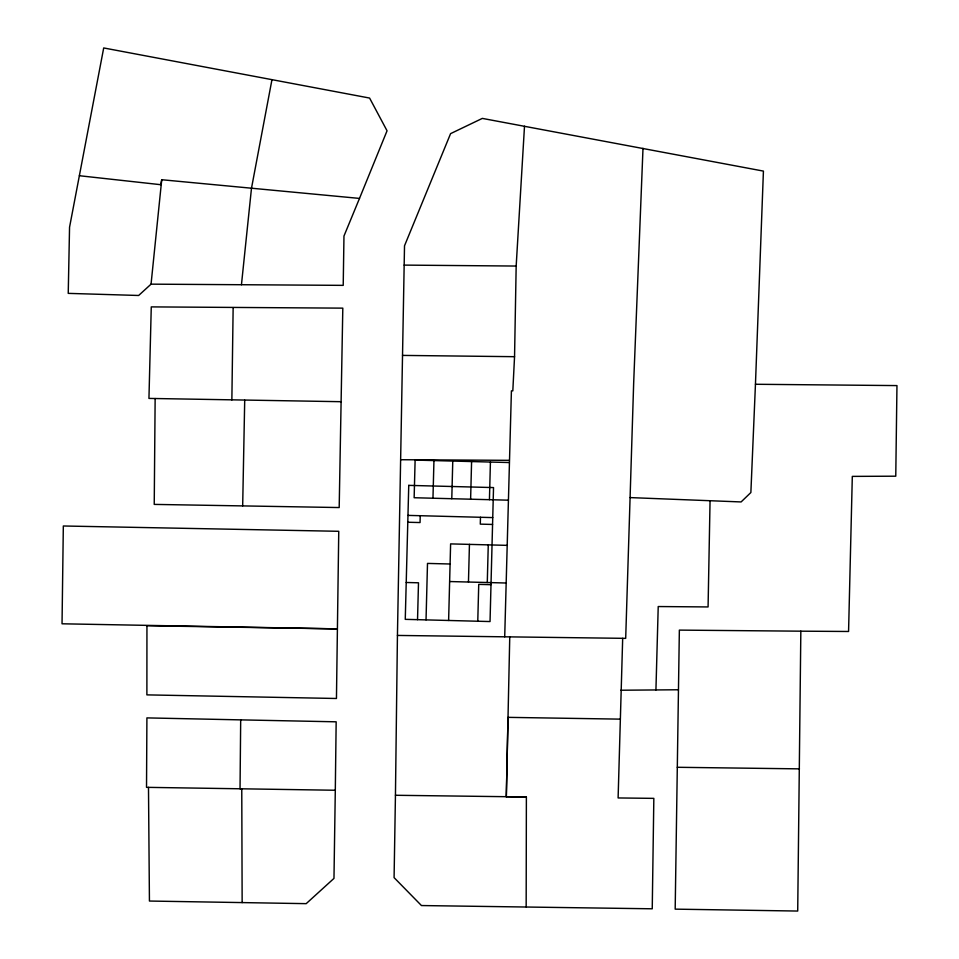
<?xml version="1.0" encoding="UTF-8"?>
<svg xmlns="http://www.w3.org/2000/svg" width="959" height="959" viewBox="0 0 959 959"><rect width="100%" height="100%" fill="white"/><g stroke="black" fill="none" stroke-linecap="round" stroke-linejoin="round"><path stroke-width="1.44" d="M526.167 906.866L526.383 796.953L395.444 795.275L394.089 877.629L421.457 905.548L652.24 908.796L653.834 798.367L618.111 797.948L622.679 638.322M155.142 398.536L154.231 504.398L339.186 507.551L342.807 308.139L151.27 306.892L148.945 398.417L341.128 401.701M148.489 787.375L149.436 901.04L306.185 903.654L333.972 878.396L335.302 790.252L146.523 787.339L146.907 717.895L240.685 719.873L240.038 788.778L241.764 788.813L242.148 902.587M800.837 631.178L679.356 630.111L675.184 909.144L797.708 911.05L800.837 631.178L848.571 631.478L852.311 476.383L895.766 476.191L896.965 385.59L755.452 384.271L750.873 492.53L741.103 501.941L630.087 497.589M335.302 790.252L336.165 721.815L240.685 719.873M395.444 795.275L397.434 635.433L404.518 245.78L450.586 133.637L482.329 118.401L763.424 171.098L755.452 384.271M231.862 399.963L233.145 307.599M397.434 635.433L504.71 636.812L511.411 390.84L512.813 390.876L514.551 356.688L516.17 266.051L524.501 126.228M242.675 505.908L244.713 400.203M710.056 500.718L708.078 606.939L658.222 606.544L655.932 689.953M526.383 796.953L506.304 796.737L508.018 717.356L619.946 719.13M506.304 796.737L509.756 636.872M417.537 619.67L418.496 582.796L406.22 582.485M420.234 515.714L420.054 522.559L407.791 522.247M426.036 619.886L427.498 563.413L450.095 564M432.965 498.224L433.947 460.572M448.62 620.473L450.61 543.897L507.083 545.359M451.785 498.716L452.768 461.063M468.46 582.029L469.442 544.376M470.617 499.207L471.588 461.555M477.774 621.24L478.733 584.367L490.996 584.69M480.471 517.273L480.291 524.129L492.566 524.453M487.28 582.521L488.263 544.868M489.438 499.687L490.421 462.046M642.998 148.321L633.659 383.372L625.688 638.358L504.71 636.812M151.054 284.152L161.723 179.729L359.493 198.417L387.052 130.796L369.599 98.058L103.704 47.95L69.551 227.235L68.233 293.37L138.647 295.48L151.054 284.152L343.214 285.362L343.969 236.034L359.493 198.417M241.452 284.739L251.486 188.276L271.96 79.669M161.723 179.729L160.812 184.703L79.381 175.725M620.833 690.228L678.409 689.761M400.634 459.721L509.301 460.332M404.147 265.104L516.17 266.051M402.528 355.405L514.551 356.688M677.27 767.284L799.458 768.866M509.241 462.538L415.115 460.08L414.144 497.733L508.258 500.178M407.971 515.391L492.734 517.596M449.639 581.538L506.112 583.012M146.943 625.724L146.883 694.879L336.453 698.488L338.755 531.298L63.33 525.988L62.035 623.794L337.328 628.888L146.943 625.724M408.75 485.374L405.261 619.346L490.037 621.552L493.525 487.58L408.75 485.374"/></g></svg>
